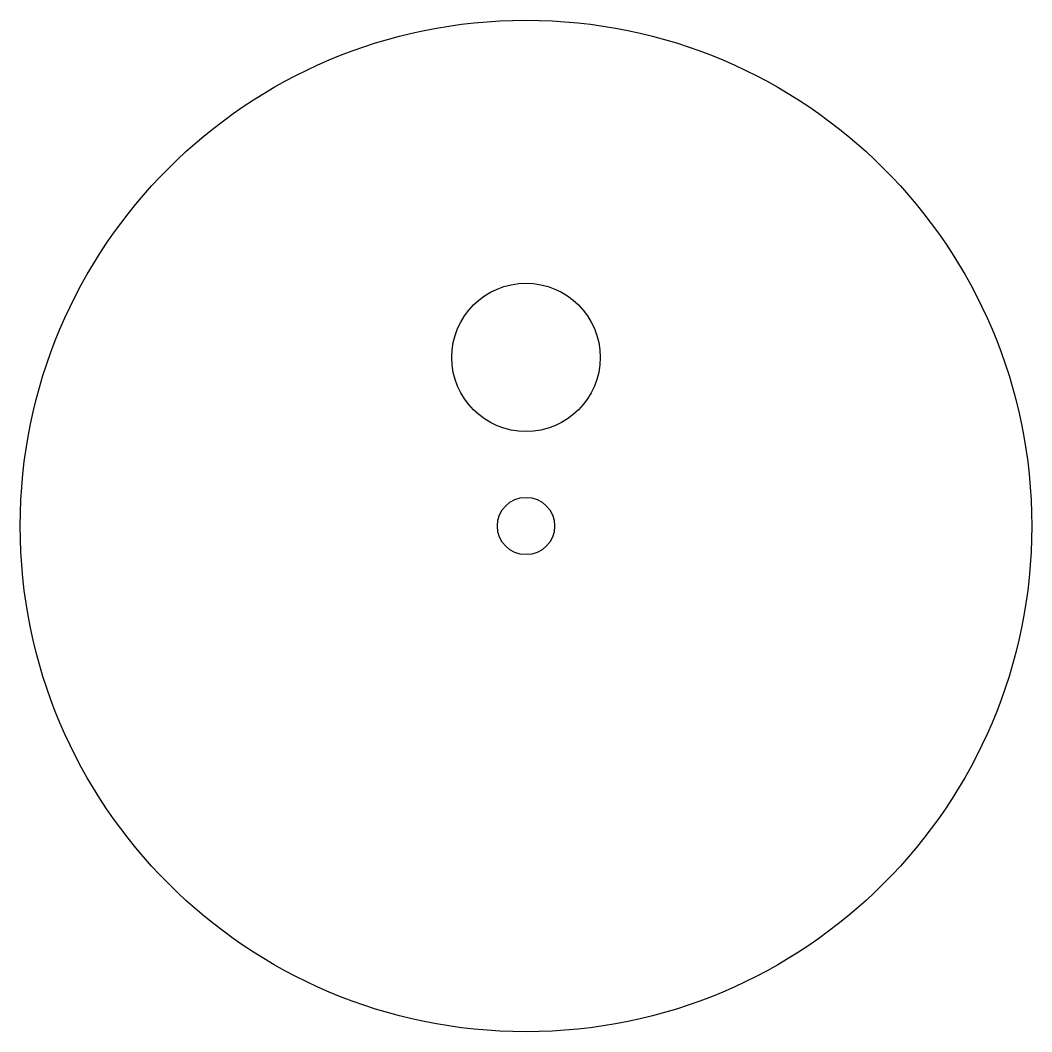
# Model space of a CAD drawing. Extents: x -63 to 87, y -75 to 75.
import ezdxf

# ---------------------------------------------------------------- set-up
doc = ezdxf.new("R2010")
doc.units = 0
doc.header["$MEASUREMENT"] = 0
doc.layers.add('VISIBLE', color=7, linetype='CONTINUOUS')

msp = doc.modelspace()

# ---------------------------------------------------------------- linework, layer by layer
at = {"layer": 'VISIBLE'}
for centre, radius in [((12, 0), 75), ((12, 25), 11), ((12, 0), 4.25)]:
    msp.add_circle(centre, radius, dxfattribs=at)

doc.saveas('drawing.dxf')
